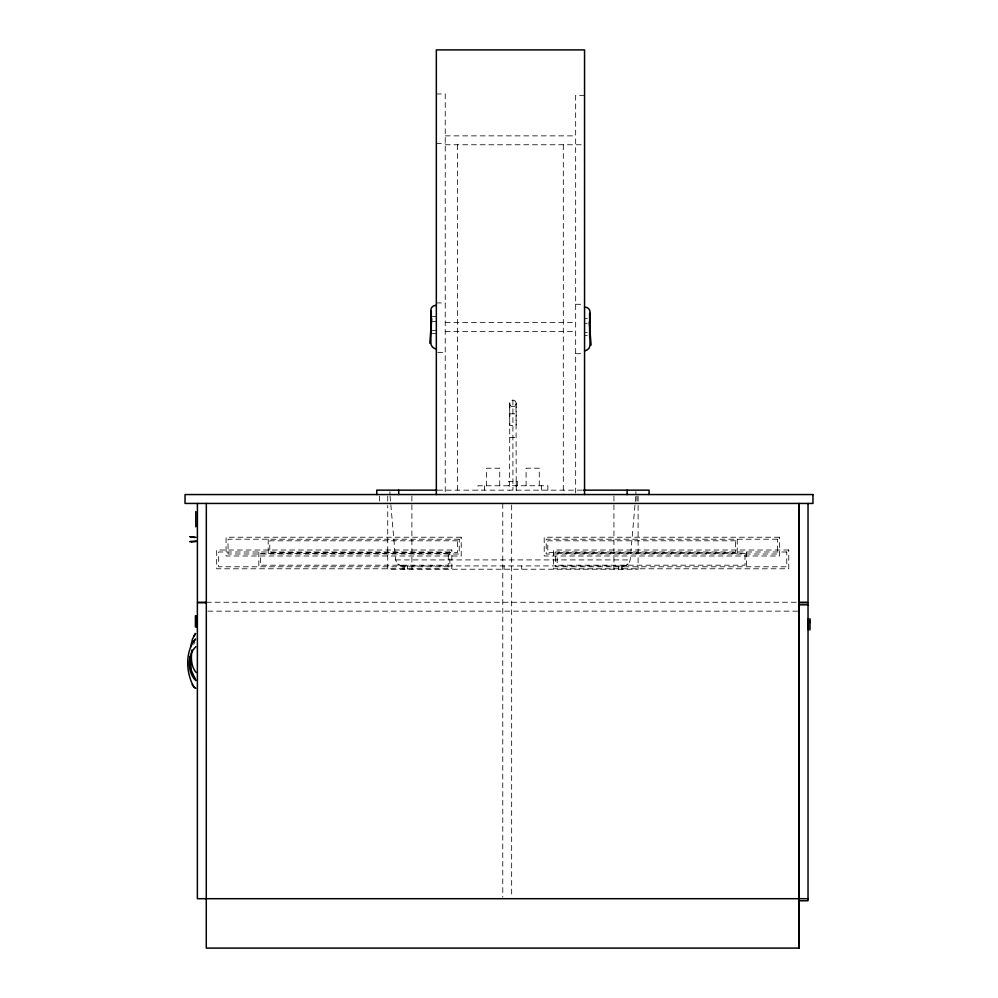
<?xml version="1.0" encoding="UTF-8"?>
<svg xmlns="http://www.w3.org/2000/svg" width="998" height="998" viewBox="0 0 998 998"><rect width="100%" height="100%" fill="white"/><g stroke="black" fill="none" stroke-linecap="round" stroke-linejoin="round"><path stroke-width="0.75" stroke-dasharray="4.99 3.74" d="M516.216 481.373L516.216 490.155L516.041 403.392C516.228 398.639 516.191 420.432 516.128 425.373L509.704 425.373C509.654 414.008 509.641 398.576 509.791 403.392L509.616 490.155M390.068 496.031L395.657 559.915L396.705 562.959L399.088 565.142L397.903 564.045L398.389 564.556L402.219 565.928L623.613 565.928L626.744 565.142L629.114 562.959L630.175 559.915L635.763 496.031M193.662 644.421L194.859 642.275M436.338 93.962L445.233 93.962L445.233 494.559M584.554 95.359L575.659 95.359L575.659 494.559M445.233 135.865L575.659 135.865M436.338 143.363L445.233 143.363M445.233 144.76L584.554 144.76M436.338 302.943L445.233 302.943M575.659 304.29L583.069 304.29M432.284 316.503L436.338 316.503M584.554 318.362L587.261 318.362M432.284 321.443L436.338 321.443M445.233 322.616L575.659 322.616M584.554 323.302L587.261 323.302M432.284 330.575L436.338 330.55M445.233 331.511L575.659 331.511M584.554 332.409L587.261 332.434M432.284 333.519L436.338 333.519M584.554 335.365L587.261 335.365M437.823 352.356L445.233 352.356M575.659 353.691L584.554 353.691M509.704 413.846L516.128 413.846M509.704 437.461L516.128 437.461M437.561 490.155L582.857 490.155M395.657 559.915L630.175 559.915M206.324 602.256L797.639 602.256M207.883 611.15L797.639 611.15M746.604 551.994L746.604 566.789M737.235 539.207L737.235 554.002M638.096 496.106L638.096 503.89M638.096 505.437L638.096 569.222L387.735 569.222L387.735 505.437M636.911 496.031L636.911 501.969M635.901 491.627L635.901 494.559M622.715 565.928L622.715 569.222M621.542 565.928L621.542 569.222M618.323 565.928L618.323 569.222M613.932 496.031L613.932 569.222M563.309 144.76L563.309 494.559M547.89 490.155L547.89 485.764L477.942 485.764L477.942 490.155M541.465 485.764L541.465 490.155M539.269 485.764L539.269 468.199L526.096 468.199L526.096 485.764M521.705 565.928L521.705 569.222M517.313 485.764L517.313 481.373L508.518 481.373L508.518 485.764M512.91 400.123L512.91 490.155M511.662 505L511.662 897.14M504.127 565.928L504.127 569.222M502.767 503.441L502.767 897.14M499.736 485.764L499.736 468.199L486.562 468.199L486.562 485.764M484.367 485.764L484.367 490.155M457.583 144.76L457.583 494.559M411.9 496.031L411.9 569.222M407.508 565.928L407.508 569.222M404.29 565.928L404.29 569.222M403.105 565.928L403.105 569.222M389.931 491.627L389.931 494.559M387.735 496.106L387.735 503.89M379.502 496.031L379.502 503.441M268.2 539.207L268.2 554.002M258.831 551.994L258.831 566.789M516.191 403.766L515.966 404.939L516.191 403.766M627.929 564.045L626.744 565.142L627.929 564.045M625.06 565.542L622.964 565.928L625.06 565.542M461.226 537.223L226.059 537.223L226.059 555.998L461.226 555.998L461.226 537.223M779.388 537.223L544.209 537.223L544.209 555.998L779.388 555.998L779.388 537.223M459.23 539.207L228.043 539.207L228.043 554.002L459.23 554.002L459.23 539.207M777.392 539.207L546.205 539.207L546.205 554.002L777.392 554.002L777.392 539.207M457.633 540.804L269.797 540.804L269.797 552.405L457.633 552.405L457.633 540.804M735.638 540.804L547.802 540.804L547.802 552.405L735.638 552.405L735.638 540.804M451.857 550.01L216.691 550.01L216.691 568.785L451.857 568.785L451.857 550.01M788.757 550.01L553.578 550.01L553.578 568.785L788.757 568.785L788.757 550.01M449.861 551.994L218.674 551.994L218.674 566.789L449.861 566.789L449.861 551.994M786.761 551.994L555.574 551.994L555.574 566.789L786.761 566.789L786.761 551.994M448.264 553.591L260.428 553.591L260.428 565.192L448.264 565.192L448.264 553.591M745.007 553.591L557.171 553.591L557.171 565.192L745.007 565.192L745.007 553.591M402.868 565.928L400.772 565.542L402.868 565.928M510.677 405.824A3.293 3.293 0 0 0 516.128 404.153A3.293 3.293 0 0 0 511.949 400.273A3.293 3.293 0 0 0 510.677 405.824"/><path stroke-width="1.5" d="M429.814 343.212L431.697 318.749M191.965 650.022C190.868 657.582 190.955 666.477 196.207 672.565M190.518 647.016L192.552 638.882L195.596 633.443L193.974 635.763M192.202 642.787L195.596 639.032C184.842 651.594 185.915 672.926 193.824 686.824L192.202 684.516M195.907 646.729C187.113 654.725 187.113 672.577 195.907 680.574M189.62 541.677L190.942 541.49M191.391 542.064L196.244 541.477M190.942 541.49L195.932 541.016M436.338 305.438L435.602 305.438A4.703 4.703 0 0 0 430.899 310.141L430.899 342.963A5.988 5.988 0 0 0 436.338 348.926M584.554 307.297L585.29 307.297A4.703 4.703 0 0 1 589.993 312L589.993 344.821A5.988 5.988 0 0 1 584.554 350.785M436.762 490.155L376.757 490.155L376.757 494.559M583.605 490.155L649.074 490.155L649.074 494.559M206.324 602.256L197.404 602.256L197.404 503.441M799.136 602.256L808.031 602.256L808.031 503.441M206.324 602.755L197.379 602.755L197.379 898.699L808.093 898.699M799.136 602.755L808.031 602.755L808.031 900.77L799.136 900.77M799.136 604.825L808.031 604.825M195.745 618.074L196.444 618.074L196.444 625.135L195.745 625.135M799.136 948.1L799.136 503.441L799.198 948.1L206.274 948.1L206.324 503.441M195.932 537.323L190.942 536.849M194.66 537.46L191.391 537.036M190.942 536.849L189.62 536.662M193.974 677.48L195.608 679.8L191.391 670.556L189.807 656.622M589.319 322.129L591.09 345.071M810.014 618.698L810.014 629.938M809.69 620.681L809.69 622.752M808.405 618.698L808.405 629.938M627.118 490.155L627.118 494.559M589.606 312.96L589.606 336.513M584.554 494.559L584.554 49.9L436.338 49.9L436.338 494.559M431.298 311.102L431.298 333.157M398.713 490.155L398.713 494.559M197.08 615.754L197.08 626.994M197.03 615.754L197.03 626.994M196.381 618.074L196.381 625.135M195.795 511.587L195.833 526.832M195.795 616.564L195.795 626.183M195.745 616.564L195.745 626.183M195.421 615.754L195.421 626.994M812.971 494.559L185.029 494.559L185.029 503.441L812.971 503.441L812.971 494.559M195.596 688.271L193.837 686.836L195.596 688.271"/></g></svg>
